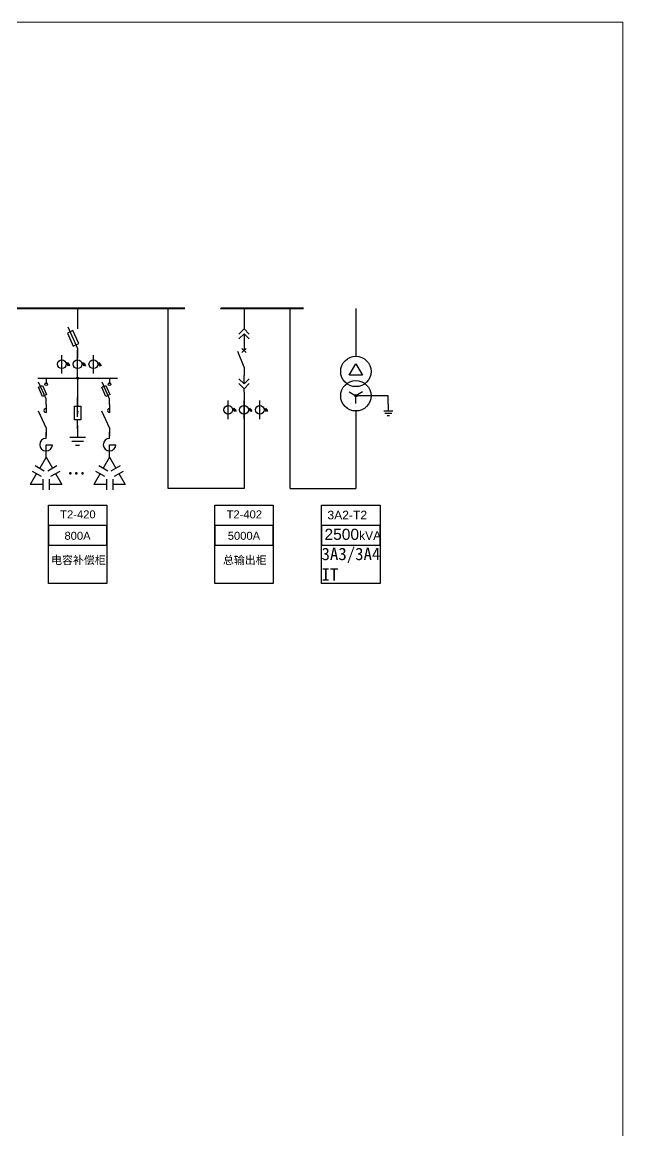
# Model space of a CAD drawing. Header units: millimetres. Extents: x -3460 to -460, y 6070 to 9130.
# Drawn here: x -1977.2 to -1923.7, y 7163.3 to 7262.1 of the extents above; entities that cross this region are included whole.
import ezdxf
from ezdxf.enums import TextEntityAlignment as Align

# ---------------------------------------------------------------- set-up
doc = ezdxf.new("R2010")
doc.units = ezdxf.units.MM
doc.header["$LTSCALE"] = 1000
doc.header["$MEASUREMENT"] = 0
doc.linetypes.add('CENTER', pattern=[2, 1.25, -0.25, 0.25, -0.25])
doc.linetypes.add('CONTINOUS', pattern=[0])
doc.styles.get("Standard").update_dxf_attribs({"font": 'arial.ttf'})

# ---------------------------------------------------------------- blocks, each defined once
blk = doc.blocks.new('DYDQAA05')
at = {"color": 0}
blk.add_lwpolyline([(0, 0), (0, -7)], dxfattribs=at)
blk = doc.blocks.new('DYDQAA03')
at = {"color": 0}
for points in [[(0, 0), (0, -1.5)], [(-2.12, -3.62), (0, -1.5)], [(-2.12, -5.62), (0, -3.5)], [(2.12, -3.62), (0, -1.5)], [(2.12, -5.62), (0, -3.5)], [(0, -3.5), (0, -7)]]:
    blk.add_lwpolyline(points, dxfattribs=at)
blk = doc.blocks.new('DYDQAA09')
at = {"color": 0}
blk.add_lwpolyline([(0, 0), (0, -3.5)], dxfattribs=at)
blk.add_lwpolyline([(0, 0), (0, -3.5)], dxfattribs=at)
blk.add_lwpolyline([(0, 0), (0, -3.5)], dxfattribs=at)
blk.add_lwpolyline([(0, 0), (0, -3.5)], dxfattribs=at)
blk.add_lwpolyline([(0, 0), (0, -3.5)], dxfattribs=at)
blk.add_lwpolyline([(0, 0), (0, -3.5)], dxfattribs=at)
blk.add_lwpolyline([(0, 0), (0, -3.5)], dxfattribs=at)
blk.add_lwpolyline([(0, 0), (0, -3.5)], dxfattribs=at)
blk.add_lwpolyline([(0, 0), (0, -3.5)], dxfattribs=at)
blk = doc.blocks.new('DYDQ0201')
at = {"color": 0}
for points in [[(0.86, -0.86), (-0.86, 0.86)], [(-0.86, -0.86), (0.86, 0.86)], [(0, -7), (-2.61, -0.37)]]:
    blk.add_lwpolyline(points, dxfattribs=at)
blk = doc.blocks.new('DYDQAA04')
at = {"color": 0}
for points in [[(0, -3.5), (0, 0)], [(-2.12, -1.38), (0, -3.5)], [(-2.12, -3.38), (0, -5.5)], [(2.12, -1.38), (0, -3.5)], [(2.12, -3.38), (0, -5.5)], [(0, -7), (0, -5.5)]]:
    blk.add_lwpolyline(points, dxfattribs=at)
blk = doc.blocks.new('A$C03DD39B5')
for p, q in [((417, 475), (283, 392)), ((417, 422), (283, 339)), ((350, 333), (350, 467))]:
    blk.add_line(p, q)
blk.add_lwpolyline([(700, 167), (0, 167)])
blk.add_circle((350, 167), 167)
blk = doc.blocks.new('$element$00000530')
for points in [[(-0.291, -0.342), (-0.139, -0.275), (0.017, -0.625), (-0.136, -0.693), (-0.291, -0.342)], [(0, -1), (0, -0.78), (-0.283, -0.152)], [(-0.05, -0.183), (0.05, -0.183)], [(0, 0), (0, -0.183)]]:
    blk.add_lwpolyline(points)
blk.add_circle((0, -0.233), 0.05)
at = {"flags": 9}
blk.add_attdef('S', (0, 0), '', height=0.00000667, dxfattribs=at)
blk = doc.blocks.new('M_M4')
blk.add_line((-0.25, -0.2), (0, -0.75))
for points in [[(0, 0), (0, -0.25)], [(0, -0.75), (0, -1)]]:
    blk.add_lwpolyline(points)
blk.add_arc((-0.008, -0.192), 0.0589, 81.8699, 278.1301)
at = {"width": 0.8, "flags": 9}
blk.add_attdef('S', (0.25, -0.5), '', height=0.2, dxfattribs=at)
blk = doc.blocks.new('M_M23')
for p, q in [((0, -0.25), (0, -0.5)), ((0, -0.5), (-0.25, -0.5))]:
    blk.add_line(p, q)
for points in [[(0, 0), (0, -0.25)], [(0, -0.75), (0, -1)]]:
    blk.add_lwpolyline(points)
blk.add_arc((0, -0.5), 0.25, 270, 180)
at = {"width": 0.8, "flags": 9}
blk.add_attdef('S', (0.25, -0.5), '', height=0.2, dxfattribs=at)
blk = doc.blocks.new('M_M44IVD')
for points in [[(0, 0), (-0.2, -0.346)], [(0, 0), (0.2, -0.346)], [(-0.344, -0.263), (-0.056, -0.43)], [(0.056, -0.43), (0.344, -0.263)], [(-0.3, -0.52), (-0.5, -0.866)], [(-0.444, -0.436), (-0.156, -0.603)], [(-0.1, -0.699), (-0.1, -1.033)], [(0.1, -0.699), (0.1, -1.033)], [(0.156, -0.603), (0.444, -0.436)], [(0.3, -0.52), (0.5, -0.866)], [(-0.1, -0.866), (-0.5, -0.866)], [(0.5, -0.866), (0.1, -0.866)]]:
    blk.add_lwpolyline(points)
at = {"width": 0.8, "flags": 9}
blk.add_attdef('S', (0.25, -0.5), '', height=0.2, dxfattribs=at)
blk = doc.blocks.new('M_M17')
for p, q in [((-0.1, -0.717), (-0.1, -0.283)), ((-0.1, -0.283), (0.1, -0.283)), ((0.1, -0.283), (0.1, -0.717)), ((0, -0.383), (0, -0.717)), ((0.1, -0.717), (-0.1, -0.717))]:
    blk.add_line(p, q)
for points in [[(0, 0), (0, -0.283)], [(0, -0.717), (0, -1)]]:
    blk.add_lwpolyline(points)
for points in [[(-0.033, -0.567), (0.033, -0.567), (0, -0.367), (0.033, -0.567)], [(0.033, -0.567), (0, -0.367), (-0.033, -0.567), (0.033, -0.567)], [(0, -0.367), (-0.033, -0.567), (0.033, -0.567), (0, -0.367)]]:
    blk.add_solid(points)
at = {"width": 0.8, "flags": 9}
blk.add_attdef('S', (0.25, -0.5), '', height=0.2, dxfattribs=at)
blk = doc.blocks.new('M_M24')
for p, q in [((-0.25, -0.375), (0.25, -0.375)), ((-0.1875, -0.5), (0.1875, -0.5)), ((-0.0625, -0.625), (0.0625, -0.625))]:
    blk.add_line(p, q)
blk.add_lwpolyline([(0, 0), (0, -0.375)])
at = {"width": 0.8, "flags": 9}
blk.add_attdef('S', (0.25, -0.5), '', height=0.2, dxfattribs=at)

msp = doc.modelspace()

# ---------------------------------------------------------------- linework, layer by layer
for p, q in [((-1964.167, 7220.516, -3512.751), (-1964.167, 7236.54, -3512.751)), ((-1953.303, 7220.516, -5298.143), (-1953.303, 7236.54, -3512.751)), ((-1972.216, 7230.435, -4487.062), (-1972.216, 7230.767, -4487.062)), ((-1975.023, 7230.341, -4487.062), (-1975.023, 7229.941, -4487.062)), ((-1957.403, 7228.3, -3512.751), (-1957.403, 7226.661, -3512.751)), ((-1957.403, 7226.661, -3512.751), (-1957.403, 7220.516, -3512.751)), ((-1957.403, 7220.516, -3512.751), (-1964.167, 7220.516, -3512.751))]:
    msp.add_line(p, q)
at = {"color": 0}
for p, q in [((-1947.444, 7236.54, -687.197), (-1947.444, 7232.296, -5298.143)), ((-1948.03, 7230.604, -5298.143), (-1947.444, 7231.619, -5298.143)), ((-1948.03, 7230.604, -5298.143), (-1947.444, 7231.619, -5298.143)), ((-1947.444, 7231.619, -5298.143), (-1946.858, 7230.604, -5298.143)), ((-1946.858, 7230.604, -5298.143), (-1948.03, 7230.604, -5298.143)), ((-1948.03, 7229.116, -5298.143), (-1947.444, 7228.777, -5298.143)), ((-1947.453, 7228.878, -5298.143), (-1947.545, 7228.787, -5298.143)), ((-1947.411, 7228.873, -5298.143), (-1947.54, 7228.744, -5298.143)), ((-1947.486, 7228.87, -5298.143), (-1947.537, 7228.819, -5298.143)), ((-1947.394, 7228.866, -5298.143), (-1947.533, 7228.728, -5298.143)), ((-1947.368, 7228.844, -5298.143), (-1947.511, 7228.701, -5298.143)), ((-1947.358, 7228.831, -5298.143), (-1947.497, 7228.691, -5298.143)), ((-1947.344, 7228.796, -5298.143), (-1947.463, 7228.678, -5298.143)), ((-1946.858, 7229.116, -5298.143), (-1947.444, 7228.777, -5298.143)), ((-1947.444, 7228.101, -5298.143), (-1947.444, 7228.777, -5298.143)), ((-1944.556, 7228.777, -5298.143), (-1947.444, 7228.777, -5298.143)), ((-1947.343, 7228.774, -5298.143), (-1947.441, 7228.676, -5298.143)), ((-1947.444, 7227.424, -5298.143), (-1947.444, 7220.516, -5298.143)), ((-1944.962, 7227.424, -5298.143), (-1944.15, 7227.424, -5298.143)), ((-1944.861, 7227.221, -5298.143), (-1944.252, 7227.221, -5298.143)), ((-1944.658, 7227.018, -5298.143), (-1944.455, 7227.018, -5298.143)), ((-1953.303, 7220.516, -5298.143), (-1947.444, 7220.516, -5298.143))]:
    msp.add_line(p, q, dxfattribs=at)
at = {"linetype": 'Continuous'}
for p, q in [((-1973.093, 7234.927, -4487.062), (-1972.216, 7232.998, -4487.062)), ((-1972.216, 7232.549, -4487.062), (-1972.216, 7232.842, -4487.062)), ((-1972.216, 7232.082, -4487.062), (-1972.216, 7232.726, -4487.062)), ((-1975.771, 7230.341, -4487.062), (-1968.661, 7230.341, -4487.062)), ((-1972.216, 7230.341, -4487.062), (-1972.216, 7227.878, -4487.062))]:
    msp.add_line(p, q, dxfattribs=at)
at = {"color": 0, "linetype": 'CENTER', "ltscale": 0.5}
msp.add_line((-1944.556, 7228.033, -5298.143), (-1944.556, 7228.777, -5298.143), dxfattribs=at)
at = {"color": 1, "lineweight": 13, "ltscale": 0.001071}
msp.add_lwpolyline([(-2247.379, 7262.052), (-1923.681, 7262.052), (-1923.681, 6960), (-2247.379, 6960)], close=True, dxfattribs=at)
at = {"color": 1, "lineweight": 40, "ltscale": 100}
for points, elevation in [([(-1962.661, 7236.54), (-2109.384, 7236.54), (-2109.384, 7236.54)], -4330.692), ([(-1952.102, 7236.54), (-1959.47, 7236.54), (-1959.47, 7236.54)], -3512.751)]:
    msp.add_lwpolyline(points, dxfattribs=dict(at, elevation=elevation))
at = {"linetype": 'Continuous', "elevation": -4487.062}
for points in [[(-1972.216, 7236.54), (-1972.216, 7234.752)], [(-1972.216, 7235.629), (-1972.216, 7234.752)], [(-1972.216, 7232.998), (-1972.216, 7232.121)]]:
    msp.add_lwpolyline(points, dxfattribs=at)
msp.add_lwpolyline([(-1972.598, 7233.204), (-1972.121, 7233.421), (-1972.65, 7234.586), (-1973.128, 7234.369)], close=True, dxfattribs=at)
at = {"color": 0, "elevation": -5298.143}
msp.add_lwpolyline([(-1944.556, 7228.033), (-1944.556, 7227.424)], dxfattribs=at)
at = {"lineweight": -2, "ltscale": 100, "const_width": 0.117, "elevation": -4773.341}
for points in [[(-1972.926, 7221.871, 1), (-1972.809, 7221.871, 1)], [(-1972.389, 7221.871, 1), (-1972.272, 7221.871, 1)], [(-1971.838, 7221.871, 1), (-1971.721, 7221.871, 1)]]:
    msp.add_lwpolyline(points, format="xyb", close=True, dxfattribs=at)
for points, elevation in [([(-1974.821, 7219.028), (-1969.612, 7219.028), (-1969.612, 7212.074), (-1974.821, 7212.074)], -4330.692), ([(-1960.008, 7219.028), (-1954.798, 7219.028), (-1954.798, 7212.074), (-1960.008, 7212.074)], -4330.692), ([(-1950.503, 7219.028), (-1945.294, 7219.028), (-1945.294, 7212.074), (-1950.503, 7212.074)], -3758.443), ([(-1974.821, 7215.475), (-1969.612, 7215.475), (-1969.612, 7217.211), (-1974.821, 7217.211)], -4330.692), ([(-1960.008, 7215.475), (-1954.798, 7215.475), (-1954.798, 7217.211), (-1960.008, 7217.211)], -4330.692), ([(-1950.503, 7215.475), (-1945.294, 7215.475), (-1945.294, 7217.211), (-1950.503, 7217.211)], -3758.443)]:
    msp.add_lwpolyline(points, close=True, dxfattribs=dict(elevation=elevation))
at = {"color": 0, "linetype": 'CONTINOUS'}
for centre in [(-1947.444, 7230.943, -5298.143), (-1947.444, 7228.777, -5298.143)]:
    msp.add_circle(centre, 1.353, dxfattribs=at)
msp.add_circle((-1972.216, 7230.341, -4487.062), 0.0936)
at = {"color": 0}
msp.add_circle((-1947.444, 7228.777, -5298.143), 0.101, dxfattribs=at)

# ---------------------------------------------------------------- block references
for name, p, xscale, yscale, zscale in [('DYDQAA05', (-1957.403, 7236.54, -5713.973), 0.2128962921302706, 0.2128962921302706, 0.2128962921302706), ('DYDQAA03', (-1957.403, 7235.049, -5713.973), 0.2128962921302706, 0.2128962921302706, 0.2128962921302706), ('DYDQ0201', (-1957.403, 7232.814, -5713.973), 0.2128962921302706, 0.2128962921302706, 0.2128962921302706), ('DYDQAA09', (-1957.403, 7233.559, -5713.973), 0.2128962921302706, 0.2128962921302706, 0.2128962921302706), ('DYDQAA09', (-1957.403, 7231.324, -5713.973), 0.2128962921302706, 0.2128962921302706, 0.2128962921302706), ('DYDQAA04', (-1957.403, 7230.579, -5713.973), 0.2128962921302706, 0.2128962921302706, 0.2128962921302706), ('DYDQAA09', (-1957.403, 7229.088, -5713.973), 0.2128962921302706, 0.2128962921302706, 0.2128962921302706), ('M_M4', (-1975.023, 7228.002, -4487.062), 2.806660772809213, 2.806660772809213, 2.806660772809213), ('M_M4', (-1969.374, 7228.002, -4487.062), 2.806660772809213, 2.806660772809213, 2.806660772809213), ('M_M24', (-1972.216, 7226.138, -4487.062), 2.806660772809213, 2.806660772809213, 2.806660772809213), ('M_M23', (-1975.023, 7223.301, -4487.062), -2.24532861824737, -2.24532861824737, 2.245328618247297), ('M_M23', (-1969.374, 7223.301, -4487.062), -2.24532861824737, -2.24532861824737, 2.245328618247297), ('M_M44IVD', (-1975.023, 7223.301, -4487.062), 2.806660772809213, 2.806660772809213, 2.806660772809213), ('M_M44IVD', (-1969.374, 7223.301, -4487.062), 2.806660772809213, 2.806660772809213, 2.806660772809213)]:
    msp.add_blockref(name, p, dxfattribs=dict(xscale=xscale, yscale=yscale, zscale=zscale))
at = {"linetype": 'Continuous', "xscale": 0.00233888397733859, "yscale": 0.00233888397733859, "zscale": 0.00233888397733859, "rotation": 270}
for p in [(-1974.009, 7232.404, -4487.062), (-1972.606, 7232.404, -4487.062), (-1971.203, 7232.404, -4487.062), (-1959.196, 7228.343, -3512.751), (-1957.793, 7228.343, -3512.751), (-1956.389, 7228.343, -3512.751)]:
    msp.add_blockref('A$C03DD39B5', p, dxfattribs=at)
at = {"linetype": 'Continuous', "xscale": 2.33888397733859, "yscale": 2.33888397733859, "zscale": 2.33888397733859}
for p in [(-1975.023, 7230.341, -4487.062), (-1969.374, 7230.341, -4487.062)]:
    msp.add_blockref('$element$00000530', p, dxfattribs=at)
at = {"xscale": 2.806660772809213, "yscale": 2.806660772809213, "zscale": 2.806660772809213, "rotation": 180}
msp.add_blockref('M_M17', (-1972.216, 7225.831, -4487.062), dxfattribs=at)

# ---------------------------------------------------------------- texts
at = {"lineweight": 0}
for s, p in [('T2-420', (-1972.189, 7217.859, -5713.973)), ('T2-402', (-1957.376, 7217.859, -5713.973)), ('800A', (-1972.224, 7215.952, -5713.973)), ('5000A', (-1957.41, 7215.952, -5713.973)), ('电容补偿柜', (-1972.144, 7213.781, -5713.973)), ('总输出柜', (-1957.331, 7213.781, -5713.973))]:
    msp.add_text(s, height=0.7128, dxfattribs=at).set_placement(p, align=Align.CENTER)
for s, insert, char_height, width, attachment_point in [('3A2-T2', (-1949.976, 7218.542, 241.535), 0.77, 1.1343, 1), ('{\\H0.9x;2500\\H0.77778x;kVA', (-1950.236, 7216.936, -5046.825), 1.1, 1.1343, 1), ('{\\fSimSun|b0|i0|c134|p2;3A3/3A4\\PIT', (-1950.503, 7213.777, -3758.443), 1.1, 5.20912, 4)]:
    msp.add_mtext(s, dxfattribs=dict(insert=insert, char_height=char_height, width=width, attachment_point=attachment_point))

doc.saveas('drawing.dxf')
